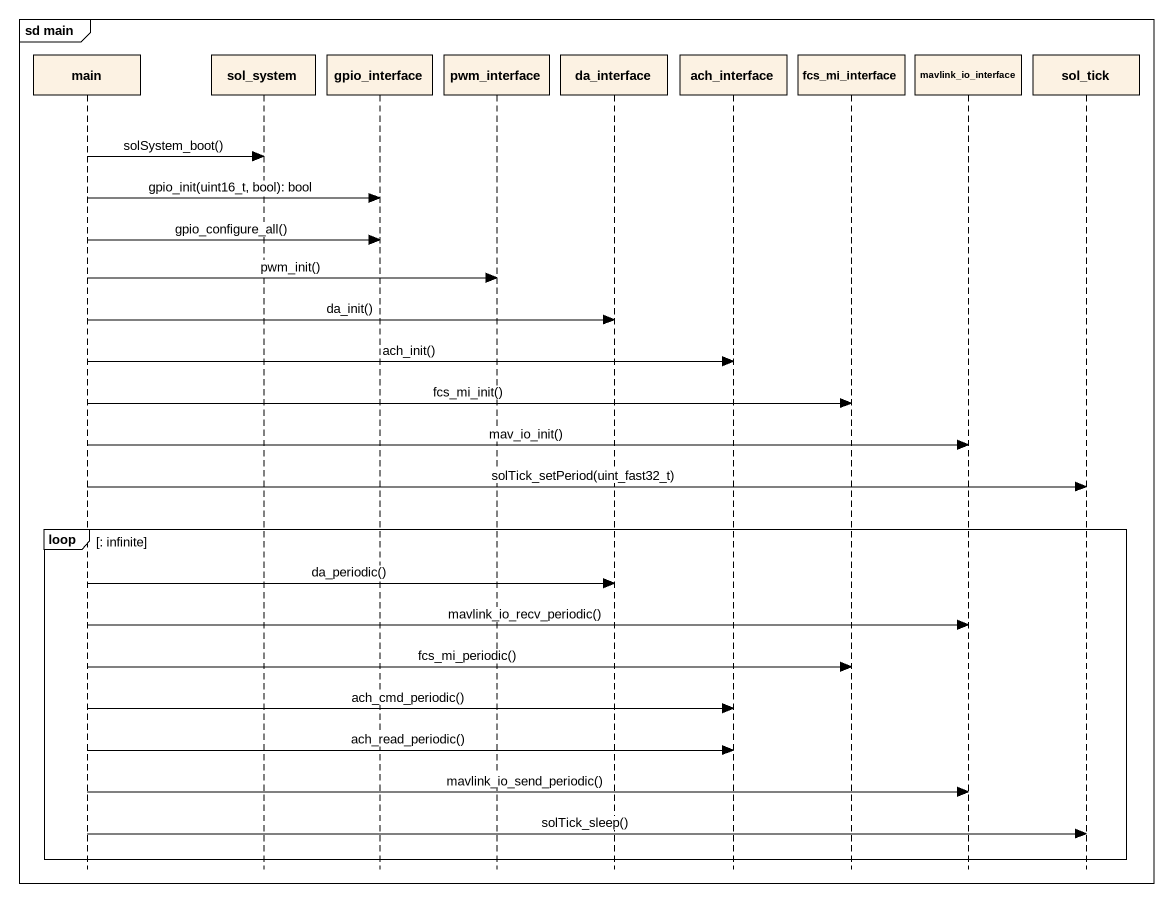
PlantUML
@startuml
mainframe sd main
hide footbox
participant main
participant sol_system
participant gpio_interface
participant pwm_interface
participant da_interface
participant ach_interface
participant fcs_mi_interface
participant mavlink_io_interface
participant sol_tick

main -> sol_system : solSystem_boot()
main -> gpio_interface : gpio_init(uint16_t, bool): bool
main -> gpio_interface : gpio_configure_all()
main -> pwm_interface : pwm_init()
main -> da_interface : da_init()
main -> ach_interface : ach_init()
main -> fcs_mi_interface : fcs_mi_init()
main -> mavlink_io_interface : mav_io_init()
main -> sol_tick : solTick_setPeriod(uint_fast32_t)
loop : infinite
  main -> da_interface : da_periodic()
  main -> mavlink_io_interface : mavlink_io_recv_periodic()
  main -> fcs_mi_interface : fcs_mi_periodic()
  main -> ach_interface : ach_cmd_periodic()
  main -> ach_interface : ach_read_periodic()
  main -> mavlink_io_interface : mavlink_io_send_periodic()
  main -> sol_tick : solTick_sleep()
end
@enduml
